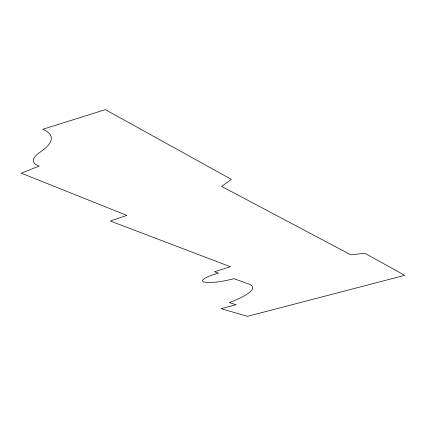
<?xml version="1.0" encoding="UTF-8"?>
<svg xmlns="http://www.w3.org/2000/svg" width="426" height="426" viewBox="0 0 426 426"><rect width="100%" height="100%" fill="white"/><g stroke="black" fill="none" stroke-linecap="round" stroke-linejoin="round"><path stroke-width="0.64" d="M43.207 149.861L38.292 153.536A46.865 13.243 -10.7 0 0 39.203 166.071L21.3 173.196L126.884 215.418L110.275 221.014L230.434 266.724L214.518 271.719L218.511 273.157A24.186 4.489 -11.9 0 0 203.921 281.948A24.186 4.489 -11.9 0 0 233.906 278.684L249.013 284.115A81.398 14.223 -11.5 0 1 229.321 302.593L236.158 304.707L221.158 308.664L247.453 316.353L404.7 275.35L364.853 253.294L350.763 254.796L221.637 186.418L231.339 179.383L105.382 109.647L42.872 129.259A76.27 22.408 -9.4 0 1 43.207 149.861"/></g></svg>
